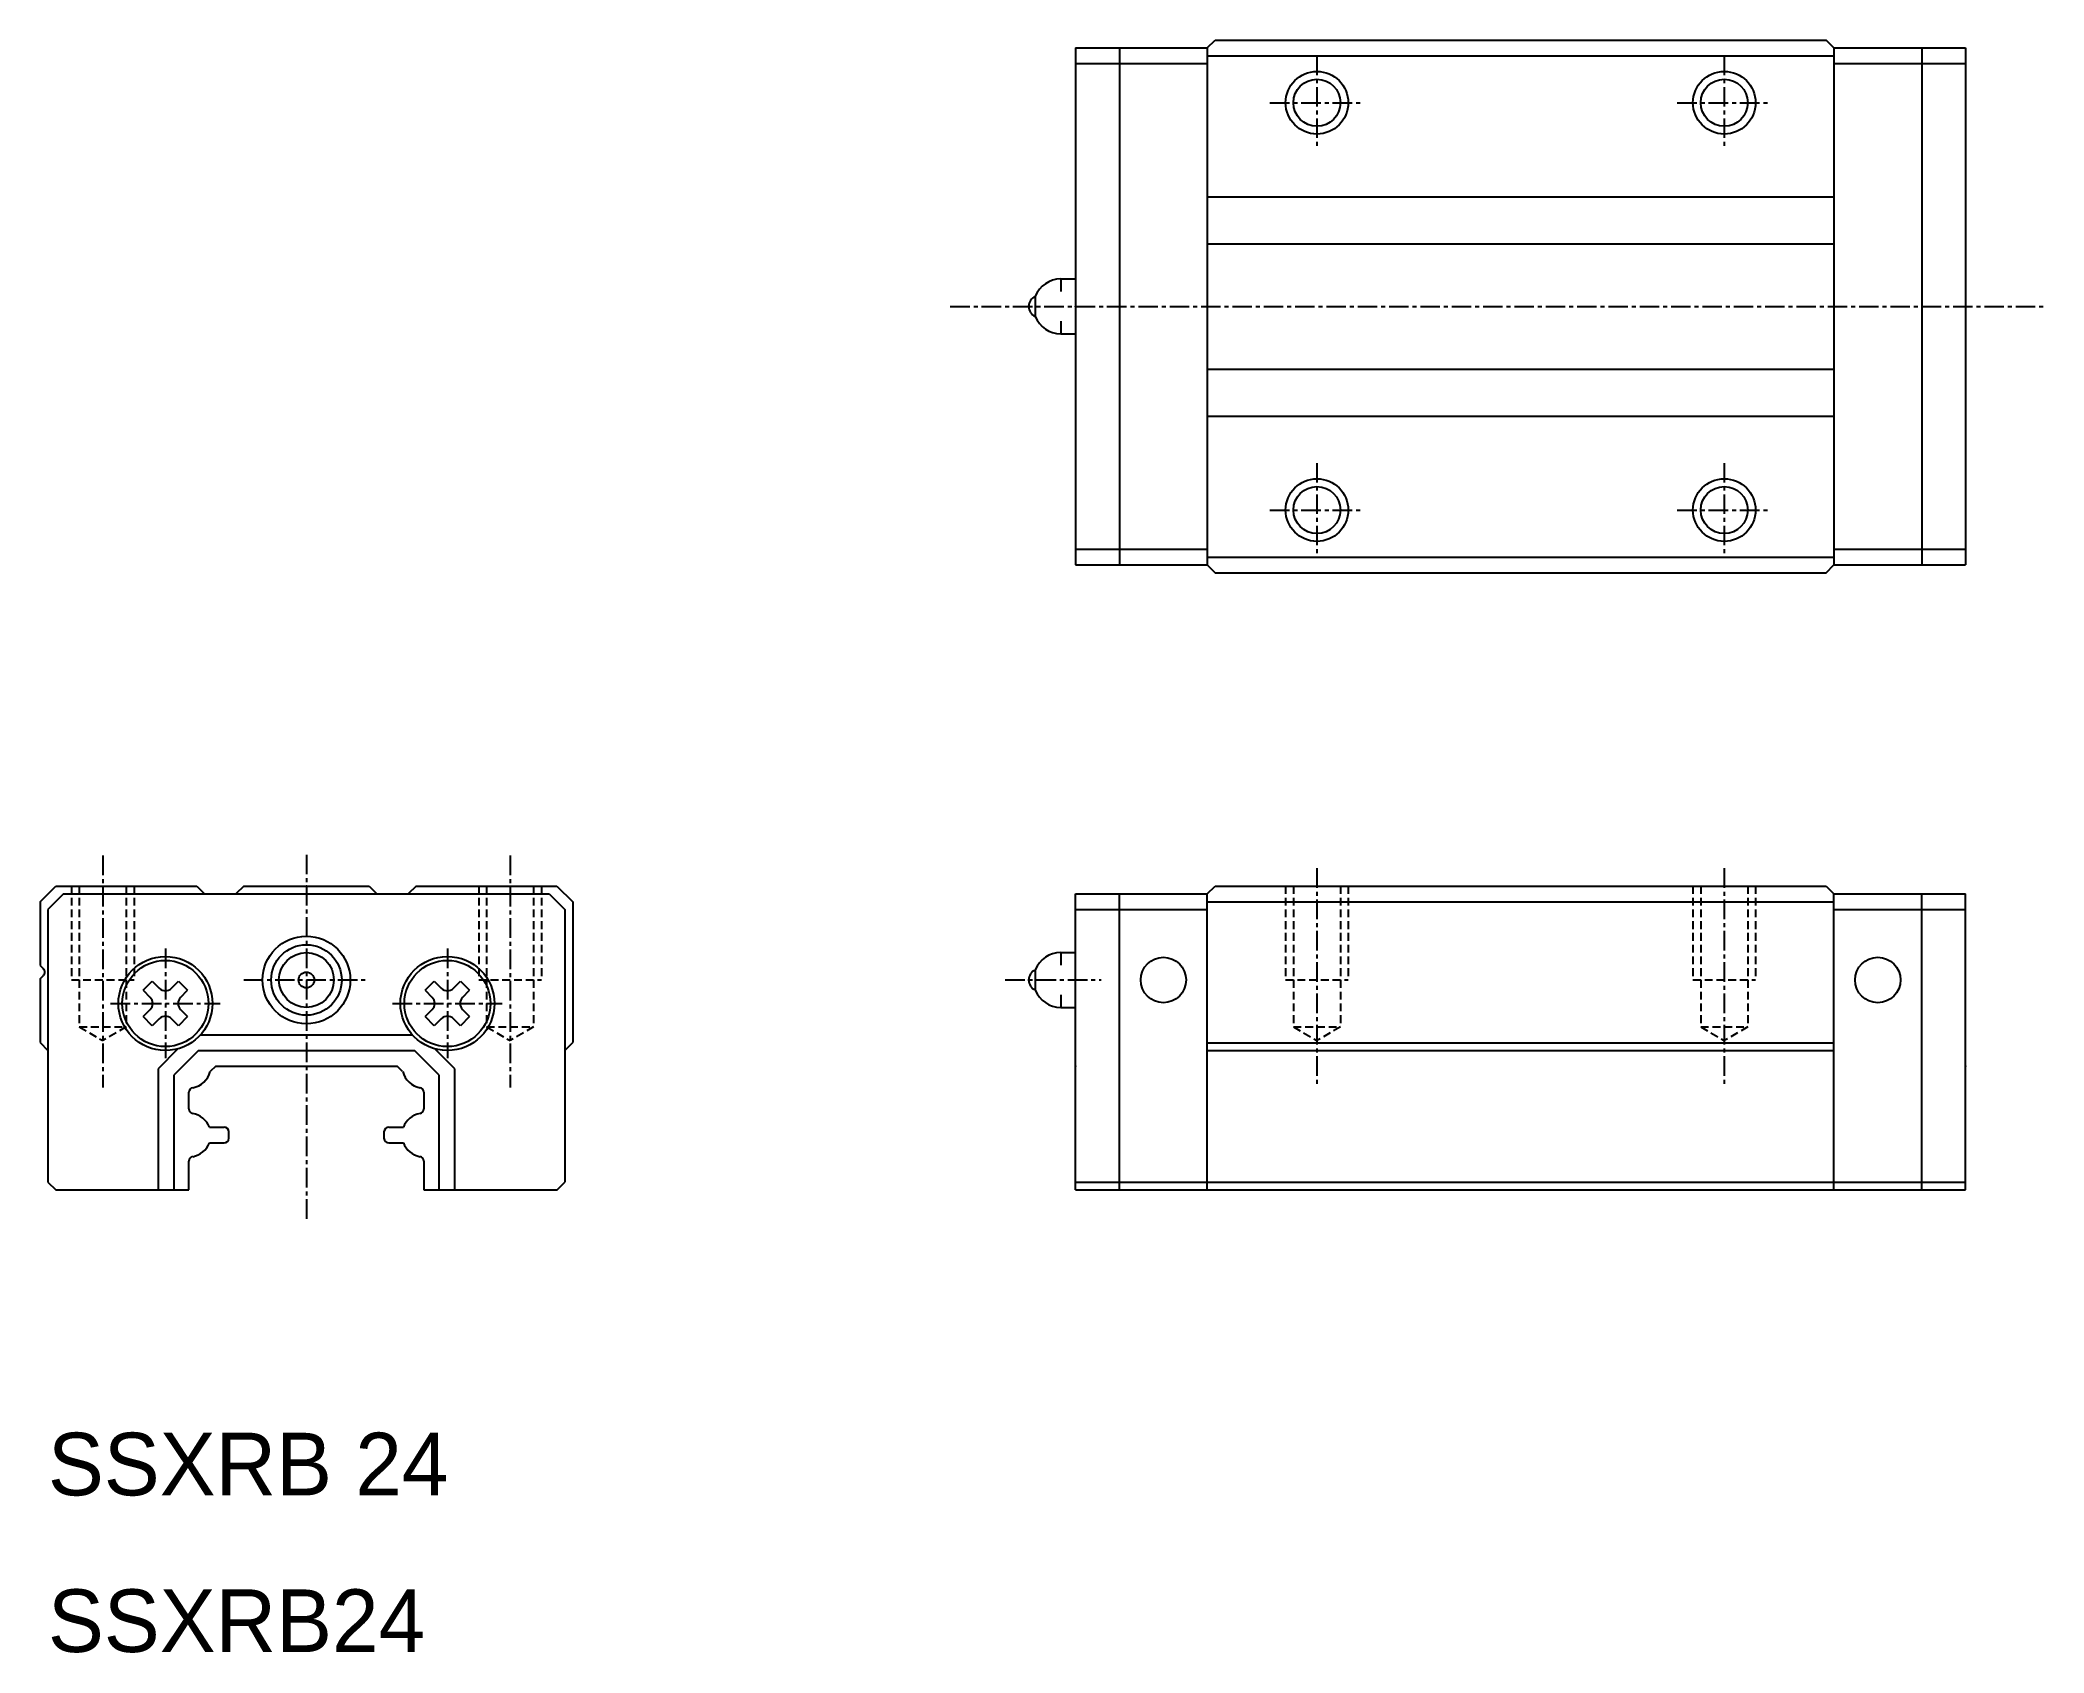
# Model space of a CAD drawing. Extents: x 10 to 137, y 10 to 113.
import ezdxf

# ---------------------------------------------------------------- set-up
doc = ezdxf.new("R2010")
doc.units = 0
doc.linetypes.add('CENTER', pattern=[2, 1.25, -0.25, 0.25, -0.25])
doc.linetypes.add('DASHED', pattern=[0.75, 0.5, -0.25])
doc.layers.get('0').update_dxf_attribs({"linetype": 'CONTINUOUS'})
doc.layers.add('CENTER', color=1, linetype='CENTER')

msp = doc.modelspace()

# ---------------------------------------------------------------- linework, layer by layer
at = {"color": 7, "linetype": 'CONTINUOUS'}
for p, q in [((84, 112.4), (84.5, 112.9)), ((84.5, 112.9), (123.5, 112.9)), ((124, 112.4), (123.5, 112.9)), ((75.6, 112.4), (75.6, 79.4)), ((75.6, 112.4), (84, 112.4)), ((75.6, 111.4), (84, 111.4)), ((78.4, 112.4), (78.4, 79.4)), ((84, 112.4), (84, 79.4)), ((84, 111.9), (124, 111.9)), ((124, 112.4), (124, 79.4)), ((124, 112.4), (132.4, 112.4)), ((124, 111.4), (132.4, 111.4)), ((129.6, 112.4), (129.6, 79.4)), ((132.4, 112.4), (132.4, 79.4)), ((84, 102.9), (124, 102.9)), ((84, 99.9), (124, 99.9)), ((74.65, 97.65), (75.6, 97.65)), ((74.65, 97.65), (74.65, 96.85)), ((73.02, 96.54), (73.02, 95.26)), ((74.65, 94.95), (74.65, 94.15)), ((74.65, 94.15), (75.6, 94.15)), ((84, 91.9), (124, 91.9)), ((84, 88.9), (124, 88.9)), ((75.6, 80.4), (84, 80.4)), ((75.6, 79.4), (84, 79.4)), ((84, 79.9), (124, 79.9)), ((84, 79.4), (84.5, 78.9)), ((123.5, 78.9), (124, 79.4)), ((124, 80.4), (132.4, 80.4)), ((124, 79.4), (132.4, 79.4)), ((84.5, 78.9), (123.5, 78.9)), ((9.5, 57.89), (10.5, 58.89)), ((10.51, 58.9), (19.5, 58.9)), ((19.5, 58.9), (20, 58.4)), ((22.5, 58.9), (22, 58.4)), ((22.5, 58.9), (30.5, 58.9)), ((30.5, 58.9), (31, 58.4)), ((33.5, 58.9), (33, 58.4)), ((33.5, 58.9), (42.49, 58.9)), ((42.49, 58.9), (43.5, 57.89)), ((84, 58.4), (84.5, 58.9)), ((84.5, 58.9), (123.5, 58.9)), ((123.5, 58.9), (124, 58.4)), ((9.5, 57.89), (9.5, 53.82)), ((11, 58.4), (10, 57.4)), ((11, 58.4), (42, 58.4)), ((42, 58.4), (43, 57.4)), ((43.5, 57.89), (43.5, 48.9)), ((75.6, 39.5), (75.6, 58.4)), ((75.6, 58.4), (84, 58.4)), ((78.4, 39.5), (78.4, 58.4)), ((84, 39.5), (84, 58.4)), ((84, 57.89), (124, 57.89)), ((124, 39.5), (124, 58.4)), ((124, 58.4), (132.4, 58.4)), ((129.6, 39.5), (129.6, 58.4)), ((132.4, 39.5), (132.4, 58.4)), ((10, 57.4), (10, 40)), ((43, 57.4), (43, 40)), ((75.6, 57.4), (84, 57.4)), ((124, 57.4), (132.4, 57.4)), ((9.5, 53.82), (9.71, 53.61)), ((74.65, 54.65), (75.6, 54.65)), ((74.65, 54.65), (74.65, 53.85)), ((9.5, 52.98), (9.71, 53.19)), ((9.5, 52.98), (9.5, 48.9)), ((16.08, 52.24), (16.66, 52.82)), ((16.66, 52.82), (17.11, 52.37)), ((17.89, 52.37), (18.34, 52.82)), ((18.34, 52.82), (18.92, 52.24)), ((34.08, 52.24), (34.66, 52.82)), ((34.66, 52.82), (35.11, 52.37)), ((35.89, 52.37), (36.34, 52.82)), ((36.34, 52.82), (36.92, 52.24)), ((73.02, 53.54), (73.02, 52.26)), ((16.08, 52.24), (16.53, 51.79)), ((18.47, 51.79), (18.92, 52.24)), ((34.08, 52.24), (34.53, 51.79)), ((36.47, 51.79), (36.92, 52.24)), ((74.65, 51.95), (74.65, 51.15)), ((16.53, 51.01), (16.08, 50.56)), ((16.66, 49.98), (16.08, 50.56)), ((17.11, 50.43), (16.66, 49.98)), ((18.34, 49.98), (17.89, 50.43)), ((18.92, 50.56), (18.34, 49.98)), ((18.92, 50.56), (18.47, 51.01)), ((34.53, 51.01), (34.08, 50.56)), ((34.66, 49.98), (34.08, 50.56)), ((35.11, 50.43), (34.66, 49.98)), ((36.34, 49.98), (35.89, 50.43)), ((36.92, 50.56), (36.34, 49.98)), ((36.92, 50.56), (36.47, 51.01)), ((74.65, 51.15), (75.6, 51.15)), ((9.5, 48.9), (10, 48.4)), ((19.74, 49.4), (33.26, 49.4)), ((43, 48.4), (43.5, 48.9)), ((84, 48.89), (124, 48.89)), ((18.3, 48.51), (17.03, 47.23)), ((19.61, 48.4), (18.03, 46.82)), ((19.61, 48.4), (33.4, 48.4)), ((20.71, 47.4), (20.36, 47.05)), ((20.71, 47.4), (32.29, 47.4)), ((32.64, 47.05), (32.29, 47.4)), ((34.98, 46.82), (33.4, 48.4)), ((35.98, 47.23), (34.7, 48.51)), ((84, 48.39), (124, 48.39)), ((17.03, 47.23), (17.03, 39.5)), ((18.03, 46.82), (18.03, 39.5)), ((34.98, 39.5), (34.98, 46.82)), ((35.98, 39.5), (35.98, 47.23)), ((19, 44.67), (19, 45.73)), ((34, 45.73), (34, 44.67)), ((20.31, 43.5), (21.25, 43.5)), ((31.75, 43.5), (32.69, 43.5)), ((20.31, 42.5), (21.25, 42.5)), ((21.55, 42.8), (21.55, 43.2)), ((31.45, 43.2), (31.45, 42.8)), ((31.75, 42.5), (32.69, 42.5)), ((19, 39.5), (19, 41.33)), ((34, 41.33), (34, 39.5)), ((10, 40), (10.5, 39.5)), ((42.5, 39.5), (43, 40)), ((75.6, 40), (132.4, 40)), ((84, 40), (124, 40)), ((10.51, 39.5), (19, 39.5)), ((34, 39.5), (42.5, 39.5)), ((75.6, 39.5), (132.4, 39.5))]:
    msp.add_line(p, q, dxfattribs=at)
at = {"color": 3, "linetype": 'DASHED'}
for p, q in [((11.5, 58.9), (11.5, 52.9)), ((12, 58.9), (12, 49.9)), ((15, 58.9), (15, 49.9)), ((15.5, 58.9), (15.5, 52.9)), ((37.5, 58.9), (37.5, 52.9)), ((38, 58.9), (38, 49.9)), ((41, 58.9), (41, 49.9)), ((41.5, 58.9), (41.5, 52.9)), ((89, 58.9), (89, 52.9)), ((89.5, 58.9), (89.5, 49.9)), ((92.5, 58.9), (92.5, 49.9)), ((93, 58.9), (93, 52.9)), ((115, 58.9), (115, 52.9)), ((115.5, 58.9), (115.5, 49.9)), ((118.5, 58.9), (118.5, 49.9)), ((119, 58.9), (119, 52.9)), ((11.5, 52.9), (15.5, 52.9)), ((37.5, 52.9), (41.5, 52.9)), ((89, 52.9), (93, 52.9)), ((115, 52.9), (119, 52.9)), ((12, 49.9), (13.5, 49.03)), ((12, 49.9), (15, 49.9)), ((15, 49.9), (13.5, 49.03)), ((38, 49.9), (39.5, 49.03)), ((38, 49.9), (41, 49.9)), ((41, 49.9), (39.5, 49.03)), ((89.5, 49.9), (91, 49.03)), ((89.5, 49.9), (92.5, 49.9)), ((92.5, 49.9), (91, 49.03)), ((115.5, 49.9), (117, 49.03)), ((115.5, 49.9), (118.5, 49.9)), ((118.5, 49.9), (117, 49.03))]:
    msp.add_line(p, q, dxfattribs=at)
at = {"color": 3, "linetype": 'CONTINUOUS'}
for centre in [(91, 108.9), (117, 108.9), (91, 82.9), (117, 82.9)]:
    msp.add_circle(centre, 2, dxfattribs=at)
at = {"color": 7, "linetype": 'CONTINUOUS'}
for centre, radius in [((91, 108.9), 1.5), ((117, 108.9), 1.5), ((91, 82.9), 1.5), ((117, 82.9), 1.5), ((26.5, 52.9), 2.8), ((26.5, 52.9), 2.25), ((17.5, 51.4), 3), ((17.5, 51.4), 2.75), ((26.5, 52.9), 1.75), ((35.5, 51.4), 3), ((35.5, 51.4), 2.75), ((81.2, 52.9), 1.45), ((126.8, 52.9), 1.45), ((26.5, 52.9), 0.5)]:
    msp.add_circle(centre, radius, dxfattribs=at)
for centre, radius, start, end in [((74.65, 95.9), 1.75, 90, 158.4596), ((73.3, 95.9), 0.7, 113.3799, 246.62), ((74.65, 95.9), 1.75, 201.5404, 270), ((74.65, 52.9), 1.75, 90, 158.4596), ((9.5, 53.4), 0.3, 314.9998, 45.0003), ((73.3, 52.9), 0.7, 113.3799, 246.62), ((16.14, 51.4), 0.55, 315.0001, 44.9999), ((17.5, 52.76), 0.55, 225, 315), ((18.86, 51.4), 0.55, 135, 225), ((34.14, 51.4), 0.55, 315.0001, 44.9999), ((35.5, 52.76), 0.55, 225, 315), ((36.86, 51.4), 0.55, 135, 225), ((74.65, 52.9), 1.75, 201.5404, 270), ((17.5, 50.04), 0.55, 45, 135), ((35.5, 50.04), 0.55, 45, 135), ((19, 47.4), 1.4, 280.1642, 345.5225), ((34, 47.4), 1.4, 194.4775, 259.8358), ((19.3, 45.73), 0.3, 100.1643, 180), ((33.7, 45.73), 0.3, 0, 79.8356), ((19.3, 44.67), 0.3, 180, 259.8357), ((19, 43), 1.4, 20.9249, 79.8358), ((21.25, 43.2), 0.3, 0, 90), ((31.75, 43.2), 0.3, 90, 180), ((34, 43), 1.4, 100.1642, 159.0751), ((33.7, 44.67), 0.3, 280.1644, 0), ((19, 43), 1.4, 280.1642, 339.0751), ((21.25, 42.8), 0.3, 270, 0), ((31.75, 42.8), 0.3, 180, 270), ((34, 43), 1.4, 200.9248, 259.8358), ((19.3, 41.33), 0.3, 100.1643, 180), ((33.7, 41.33), 0.3, 0, 79.8356)]:
    msp.add_arc(centre, radius, start, end, dxfattribs=at)
for p in [(75.6, 95.9), (132.4, 95.9), (26.5, 58.9), (75.6, 47.4), (132.4, 47.4)]:
    msp.add_point(p, dxfattribs=at)
at = {"layer": 'CENTER', "color": 1, "linetype": 'CENTER'}
for p, q in [((91, 111.9), (91, 105.9)), ((117, 111.9), (117, 105.9)), ((88, 108.9), (94, 108.9)), ((114, 108.9), (120, 108.9)), ((67.6, 95.9), (137.4, 95.9)), ((91, 85.9), (91, 79.9)), ((117, 85.9), (117, 79.9)), ((88, 82.9), (94, 82.9)), ((114, 82.9), (120, 82.9)), ((13.5, 60.84), (13.5, 46.03)), ((26.5, 60.9), (26.5, 37.4)), ((39.5, 60.84), (39.5, 46.03)), ((91, 60.03), (91, 46.03)), ((117, 60.03), (117, 46.03)), ((17.5, 54.9), (17.5, 47.9)), ((35.5, 54.9), (35.5, 47.9)), ((22.5, 52.9), (30.5, 52.9)), ((71.1, 52.9), (77.23, 52.9)), ((14, 51.4), (21, 51.4)), ((32, 51.4), (39, 51.4))]:
    msp.add_line(p, q, dxfattribs=at)

# ---------------------------------------------------------------- texts
at = {"color": 7, "linetype": 'CONTINUOUS'}
for s, p in [('SSXRB 24', (10, 20)), ('SSXRB24', (10, 10))]:
    msp.add_text(s, height=4, dxfattribs=at).set_placement(p)

doc.saveas('drawing.dxf')
